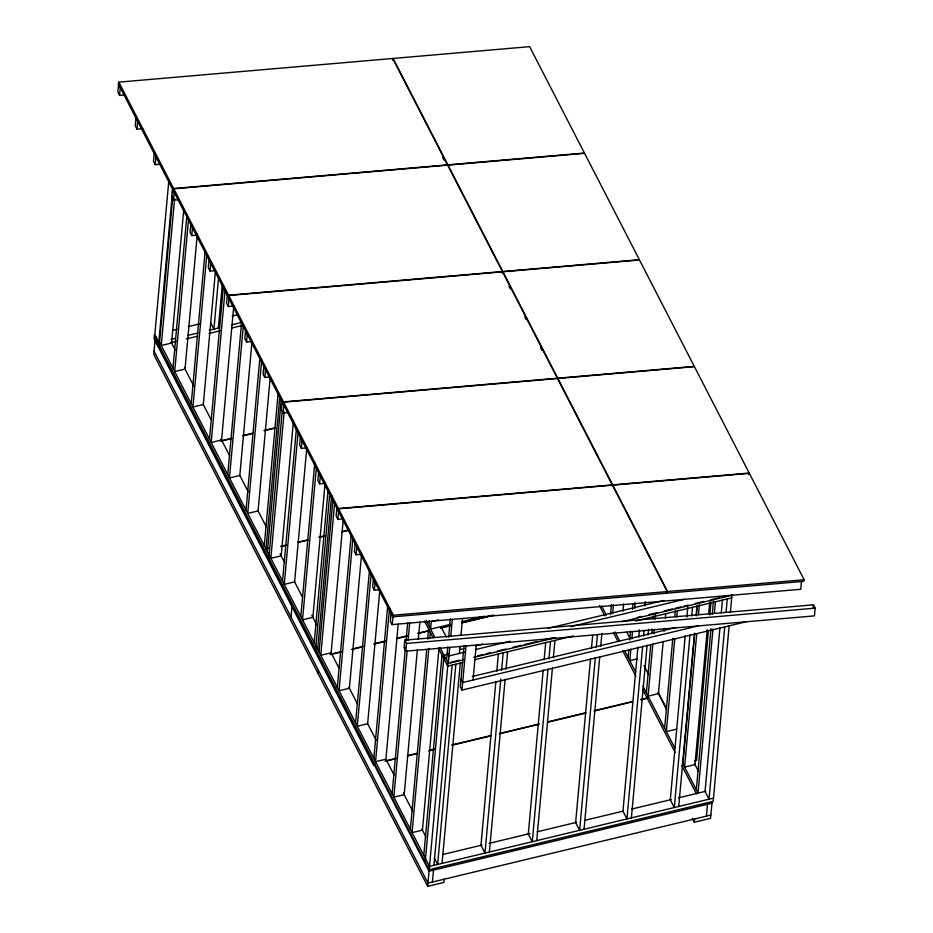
<?xml version="1.0" encoding="UTF-8"?>
<svg xmlns="http://www.w3.org/2000/svg" width="933" height="933" viewBox="0 0 933 933"><rect width="100%" height="100%" fill="white"/><g stroke="black" fill="none" stroke-linecap="round" stroke-linejoin="round"><path stroke-width="1.4" d="M118.561 84.32L117.861 92.052L119.564 95.388L123.914 95.003M119.564 95.388L120.275 87.644M135.973 118.129L135.262 125.862L136.976 129.186L142.772 128.684M136.976 129.186L137.676 121.453M154.225 153.595L153.525 161.327L155.24 164.651L159.59 164.278M155.24 164.651L155.939 156.919M168.815 180.815L154.82 334.62L158.808 342.376L172.15 195.825M155.123 339.239L153.747 354.365L427.676 886.35L443.945 882.431L444.248 879.189M172.488 189.061L171.789 196.793L173.503 200.117L179.299 199.615M172.418 192.921L172.815 188.571M172.757 197.096L159.263 345.443L429.192 869.661L713.185 801.365L729.198 625.46M173.503 200.117L174.203 192.385M174.599 198.974L161.269 345.525L171.614 343.029L183.766 209.54M172.967 368.243L186.962 214.438M188.536 219.22L174.681 371.567L185.026 369.071L197.306 234.136M190.752 224.526L190.052 232.259L191.766 235.583L197.563 235.081M191.766 235.583L192.466 227.85M191.23 403.709L205.097 251.362M206.799 254.686L192.933 407.033L203.289 404.537L215.441 271.048M209.015 259.992L208.316 267.724L210.03 271.048L214.368 270.675M210.03 271.048L210.73 263.316M218.66 276.891L213.914 329.127L210.578 322.655M218.345 328.054L222.311 284.53M209.493 439.175L223.488 285.37M225.063 290.151L211.196 442.499L221.553 440.003L233.705 306.514M227.279 295.458L226.579 303.19L228.282 306.514L234.078 306.012M228.282 306.514L228.993 298.782M227.745 474.64L241.612 322.282M243.326 325.617L229.46 477.964L239.816 475.468L251.968 341.979M245.542 330.923L244.843 338.656L246.545 341.979L250.895 341.606M246.545 341.979L247.257 334.247M246.009 510.106L259.875 357.747M261.718 359.625L247.723 513.43L258.079 510.934L270.092 378.903M263.806 366.389L263.094 374.121L264.809 377.445L270.605 376.944M264.809 377.445L265.52 369.713M264.272 545.572L278.267 391.767M279.853 396.548L265.987 548.896L268.576 548.266M267.409 551.66L281.276 399.312M282.069 401.855L281.358 409.587L283.072 412.911L287.422 412.538M268.832 558.237L282.198 411.348M283.072 412.911L283.772 405.179M284.18 411.768L270.838 558.319L281.195 555.823L293.475 420.888M282.536 581.037L296.402 428.679M298.117 432.014L284.25 584.361L294.606 581.865L306.619 449.834M300.333 437.309L299.621 445.053L301.336 448.376L307.132 447.875M301.336 448.376L302.035 440.644M291.003 617.121L292.087 605.225M300.799 616.503L314.794 462.698M316.38 467.48L302.514 619.827L312.87 617.331L325.151 482.396M318.585 472.774L317.885 480.518L319.599 483.842L325.395 483.341M319.599 483.842L320.299 476.11M314.211 642.545L328.078 490.198M315.622 649.111L329.792 493.522M317.64 649.193L331.635 495.388M319.063 651.969L332.929 499.61M318.106 673.556L318.398 670.314M334.644 502.945L320.777 655.293L331.133 652.797L343.274 519.308M336.848 508.24L336.148 515.984L337.863 519.308L342.213 518.935M337.863 519.308L338.562 511.576M337.326 687.434L351.321 533.629M352.896 538.411L339.041 690.758L349.385 688.262L361.538 554.773M355.111 543.706L354.412 551.45L356.126 554.773L361.922 554.272M356.126 554.773L356.826 547.041M355.59 722.9L369.456 570.541M371.159 573.865L357.304 726.224L367.649 723.728L379.801 590.239M373.375 579.171L372.675 586.915L374.39 590.239L378.728 589.866M374.39 590.239L375.089 582.507M373.853 758.366L387.708 606.007M374.553 765.375L374.693 763.824M389.562 607.884L375.556 761.69L385.912 759.194L398.193 624.259M391.067 613.529L390.367 621.273L392.082 624.597L800.747 589.283L801.447 581.551M392.082 624.597L393.364 615.232L338.574 508.835L612.433 485.172L667.223 591.569L666.64 593.201M404.77 640.131L404.059 647.864L405.773 651.187L814.439 615.885L815.139 608.153L813.436 604.829L404.77 640.131L406.473 643.455L405.773 651.187M392.105 793.831L405.447 647.28M406.112 640.026L407.698 622.614M407.161 650.604L393.819 797.155L404.176 794.659L417.378 649.566M408.083 640.446L409.669 623.034M418.311 639.408L419.885 621.996M410.368 829.297L426.743 649.38M427.676 639.222L428.597 629.064M428.888 625.821L429.355 620.772M428.853 648.342L412.083 832.621L422.439 830.125L438.942 648.762M429.775 638.184L430.311 632.387M423.78 855.339L442.009 655.106M425.203 861.905L444.015 655.188L447.898 654.255M446.58 660.179L447.782 646.989M448.68 637.146L450.336 618.871M427.676 886.35L448.003 662.943M463.841 659.759L448.295 663.503L449.753 647.502M450.779 636.259L452.307 619.395M432.411 882.035L433.495 870.151M433.927 865.357L452.155 665.124M455.852 664.238L437.624 864.459L434.3 857.998M459.339 653.438L459.969 646.452M460.995 635.28L462.511 618.509M442.067 863.398L460.284 663.165M464.039 645.473L460.284 686.77L461.987 690.093L745.98 621.798M461.987 690.093L466.01 645.986M473.031 680.04L476.215 645.111M495.889 681.37L480.962 845.321L484.962 853.077L500.799 678.967M496.811 671.212L498.397 653.8M501.592 670.256L503.179 652.843M489.393 852.016L505.115 679.352M506.036 669.194L507.622 651.782M543.216 669.976L528.3 833.939L532.288 841.694L548.009 669.031M544.137 659.829L545.723 642.417M548.931 658.873L550.517 641.461M536.732 840.633L552.441 667.97M553.362 657.812L554.948 640.4M590.554 658.593L575.626 822.556L579.626 830.312L595.336 657.648M591.475 648.435L592.665 635.385M596.257 647.49L597.447 634.44M584.058 829.25L599.767 656.587M600.7 646.429L601.89 633.367M610.509 614.637L611.442 604.479M612.619 613.599L613.413 604.899M622.976 611.115L623.629 603.861M628.119 657.357L628.772 650.103M629.693 639.945L630.486 631.233M632.469 609.471L633.006 603.663M630.883 649.065L629.822 660.681L637.589 658.815M631.804 638.918L632.469 631.653M634.58 608.444L635.105 602.636M637.88 647.21L622.964 811.174L626.953 818.929L642.662 646.266M638.802 637.052L639.467 629.798M644.936 605.949L645.333 601.598M643.595 636.108L644.12 630.3M631.396 817.868L647.105 645.204M648.027 635.046L648.563 629.239M646.382 692.822L650.733 644.936M651.794 633.332L652.19 628.97M653.112 618.824L653.38 615.92M652.843 643.91L648.085 696.146L658.441 693.651L663.2 641.414M653.765 633.752L654.161 629.402M655.083 619.244L655.479 614.894M664.121 631.256L664.389 628.364M665.311 618.206L665.707 613.856M664.634 728.288L672.821 638.324M674.804 616.561L675.34 610.753M674.804 638.743L666.349 731.612L676.705 729.116M676.787 616.981L677.311 611.173M685.207 635.828L670.291 799.791L674.291 807.546L690 634.883M686.933 616.97L687.796 607.243M691.715 616.025L692.508 607.313M678.723 806.485L694.432 633.81M696.158 614.952L696.951 606.252M682.898 763.754L694.782 633.157M696.368 615.757L697.289 605.599M696.764 633.589L684.612 767.078L694.968 764.582L707.249 629.647M698.479 614.719L699.4 604.561M708.695 613.681L709.756 602.077M708.392 630.755L696.578 760.453L694.607 760.931M709.826 614.905L711.016 601.925M696.31 789.796L710.969 628.737M712.287 614.229L713.477 601.167M711.937 803.185L710.561 818.311L694.292 822.23L694.584 818.987M712.94 629.157L698.024 793.12L682.746 763.462M714.398 613.203L715.459 601.587M719.973 627.466L705.045 791.429L709.045 799.184L724.754 626.521M721.291 612.958L722.48 599.907M706.421 816.142L707.494 804.246M726.084 612.013L727.274 598.951M712.45 801.54L712.311 803.091L429.052 871.212L367.882 752.43M730.387 612.398L731.997 594.648M813.191 607.406L813.436 604.829M173.06 190.169L173.643 188.536L447.502 164.873L392.711 58.476L118.853 82.139L118.281 83.772L392.781 616.853L803.57 581.364L804.153 579.743L749.362 473.346L612.794 485.148L667.573 591.545L666.99 593.166M173.2 190.437L173.783 188.816L447.642 165.153L502.432 271.55L228.573 295.213L227.99 296.834M228.13 297.114L228.713 295.493L502.572 271.83L557.363 378.227L283.504 401.89L282.921 403.511M392.49 60.074L393.073 58.452L529.641 46.65L584.431 153.047L447.863 164.849L393.073 58.452M283.061 403.791L283.644 402.158L557.502 378.506L612.293 484.903L338.434 508.555L337.851 510.188M337.991 510.468L338.574 508.835M502.351 273.427L502.934 271.795L639.502 259.992L694.292 366.389L557.712 378.192L502.934 271.795M748.639 474.699L749.222 473.066L694.432 366.669L557.864 378.471L612.643 484.868L749.222 473.066M172.815 330.294L177.06 329.267M188.361 326.55L199.662 323.833M232.154 316.019L237.81 314.654M171.159 339.402L175.392 338.387M188.116 335.332L198.006 332.953M209.307 330.235L219.197 327.856M231.909 324.789L241.799 322.41M170.867 342.644L176.512 341.291M186.402 338.912L197.714 336.195M209.015 333.478L220.316 330.76M231.617 328.031L241.507 325.652M220.328 440.982L231.629 438.265M242.93 435.548L252.82 433.169M264.132 430.451L275.433 427.734M221.879 440.924L231.769 438.545M243.081 435.828L252.971 433.448M264.272 430.731L275.573 428.002M280.903 546.295L286.559 544.942M297.86 542.225L307.75 539.845M319.051 537.128L324.707 535.764M341.665 531.682L348.732 529.991M281.055 546.575L285.288 545.56M298 542.493L307.902 540.114M319.203 537.396L324.847 536.043M341.805 531.962L348.872 530.259M438.382 619.874L431.291 621.576L430.603 629.145L450.382 624.387M461.683 621.67L484.297 616.235M330.189 654.325L341.49 651.607M352.791 648.89L364.092 646.172M373.981 643.793L385.294 641.076M396.595 638.359L407.896 635.641M417.786 633.262L429.087 630.545M440.388 627.827L450.277 625.448M461.59 622.731L492.671 615.255M330.329 654.604L341.63 651.887M351.519 649.508L362.82 646.791M374.133 644.073L385.434 641.356M396.735 638.639L406.625 636.259M417.926 633.542L429.227 630.825M440.539 628.107L450.429 625.728M461.73 623.011L494.222 615.185M460.027 649.543L464.284 648.517M475.62 645.788L482.699 644.085M547.904 628.41L664.121 600.455M464.576 652.179L448.983 655.934L447.269 652.61M475.912 649.461L509.931 641.274M570.868 626.614L684.251 599.348M450.837 662.267L459.316 660.226M477.684 655.806L483.329 654.453M486.151 653.776L490.396 652.75M497.464 651.047L505.943 649.018M512.998 647.315L521.477 645.274M524.299 644.598L537.023 641.542M544.091 639.84L552.558 637.799M637.332 617.413L641.577 616.398M648.645 614.695L657.112 612.654M664.179 610.952L672.658 608.922M675.48 608.234L681.137 606.882M683.959 606.193L688.204 605.179M695.26 603.476L703.739 601.435M710.806 599.744L719.285 597.703M722.107 597.027L727.763 595.662M473.731 657.38L555.671 637.671M622.078 621.705L732.288 595.196M463.258 662.453L447.712 666.185L438.405 648.108M474.559 659.736L573.457 635.944M635.63 620.993L731.705 597.89M472.308 676.483L676.402 627.396M697.954 625.95L462.675 682.536L460.972 679.212M385.119 761.001L396.42 758.284M407.721 755.567L417.611 753.188M430.323 750.132L434.568 749.106M451.525 745.035L491.085 735.519M499.563 733.478L539.122 723.961M547.601 721.92L585.749 712.754M594.228 710.713L632.376 701.534M640.854 699.493L647.91 697.802M386.029 761.095L395.942 758.716M407.266 755.987L417.179 753.607M428.515 750.878L434.183 749.514M452.587 745.082L490.828 735.892M499.33 733.851L538.982 724.311M547.473 722.27L585.714 713.069M594.216 711.028L632.457 701.826M640.948 699.785L648.038 698.082M442.452 854.581L482.011 845.076M489.079 843.374L530.049 833.519M537.116 831.816L576.676 822.3M585.154 820.27L623.302 811.092M631.781 809.051L671.34 799.534M678.408 797.843L705.791 791.254M713.477 798.123L429.495 866.419L159.555 342.201M710.853 815.069L427.967 883.108L154.038 351.123M393.364 615.232L667.223 591.569M667.573 591.545L804.153 579.743M406.473 643.455L815.139 608.153M442.662 157.502L443.98 160.068M508.951 286.244L510.269 288.81M524.789 317.01L526.119 319.576M540.639 347.776L541.956 350.341M658.5 692.951L666.454 708.404M626.696 632.003L630.02 638.452M643.957 665.532L648.61 674.559M657.905 692.613L666.547 709.383M694.432 763.544L698.42 771.288M601.738 606.123L606.38 615.15M615.01 631.909L619.664 640.936M624.97 651.257L635.606 671.888M642.907 686.082L674.781 747.986M599.441 605.494L604.759 615.815M613.389 632.574L618.043 641.601M622.684 650.628L635.968 676.425M642.615 689.324L675.154 752.511M681.79 765.41L696.403 793.785M692.298 818.358L694.292 822.23M441.087 626.906L446.394 637.227M426.089 620.363L434.72 637.134M440.026 647.455L448.295 663.503M424.457 621.028L433.099 637.799M118.853 82.139L173.643 188.536M173.783 188.816L228.573 295.213M228.713 295.493L283.504 401.89M283.644 402.158L338.434 508.555M171.24 342.283L175.217 350.027M184.512 368.08L193.819 386.134M203.114 404.187L211.08 419.663M221.039 439.011L229.67 455.771M239.629 475.119L248.271 491.889M258.231 511.226L266.197 526.702M280.133 553.782L284.752 562.739M294.641 581.935L302.549 597.295M311.774 615.22L317.045 625.46M330.923 652.412L338.889 667.888M348.86 687.224L357.491 703.995M367.45 723.343L376.081 740.102M386.04 759.45L394.018 774.926M403.313 792.98L412.608 811.034M421.903 829.087L425.891 836.831M159.776 348.277L165.759 359.893M167.089 362.482L170.412 368.932M175.731 379.264L184.372 396.047M189.691 406.38L198.344 423.162M201.668 429.623L206.986 439.944M208.316 442.534L214.298 454.149M215.628 456.738L218.952 463.188M224.27 473.521L232.912 490.303M236.236 496.764L244.878 513.547M250.196 523.88L255.514 534.212M256.843 536.79L260.843 544.534M264.167 550.995L267.491 557.456M272.809 567.777L281.451 584.571M284.775 591.021L293.417 607.815M298.735 618.136L302.059 624.597M305.383 631.046L309.371 638.802M310.701 641.379L314.024 647.84M319.343 658.162L329.99 678.827M333.314 685.277L341.956 702.071M347.274 712.392L350.598 718.853M351.928 721.431L357.91 733.058M359.24 735.636L364.558 745.968M154.446 334.702L154.155 337.944L158.143 345.711L158.447 342.469L154.446 334.702M154.528 337.863L154.377 339.414L208.887 445.251L209.027 443.7L154.528 337.863M209.167 443.98L209.027 445.531L263.817 551.928L263.957 550.377L209.167 443.98M264.097 550.657L263.957 552.208L318.736 658.605L318.888 657.054L264.097 550.657M319.028 657.322L318.888 658.885L373.666 765.282L373.818 763.719L319.028 657.322M584.571 153.327L448.003 165.118L502.782 271.515L639.362 259.724L584.571 153.327"/></g></svg>
